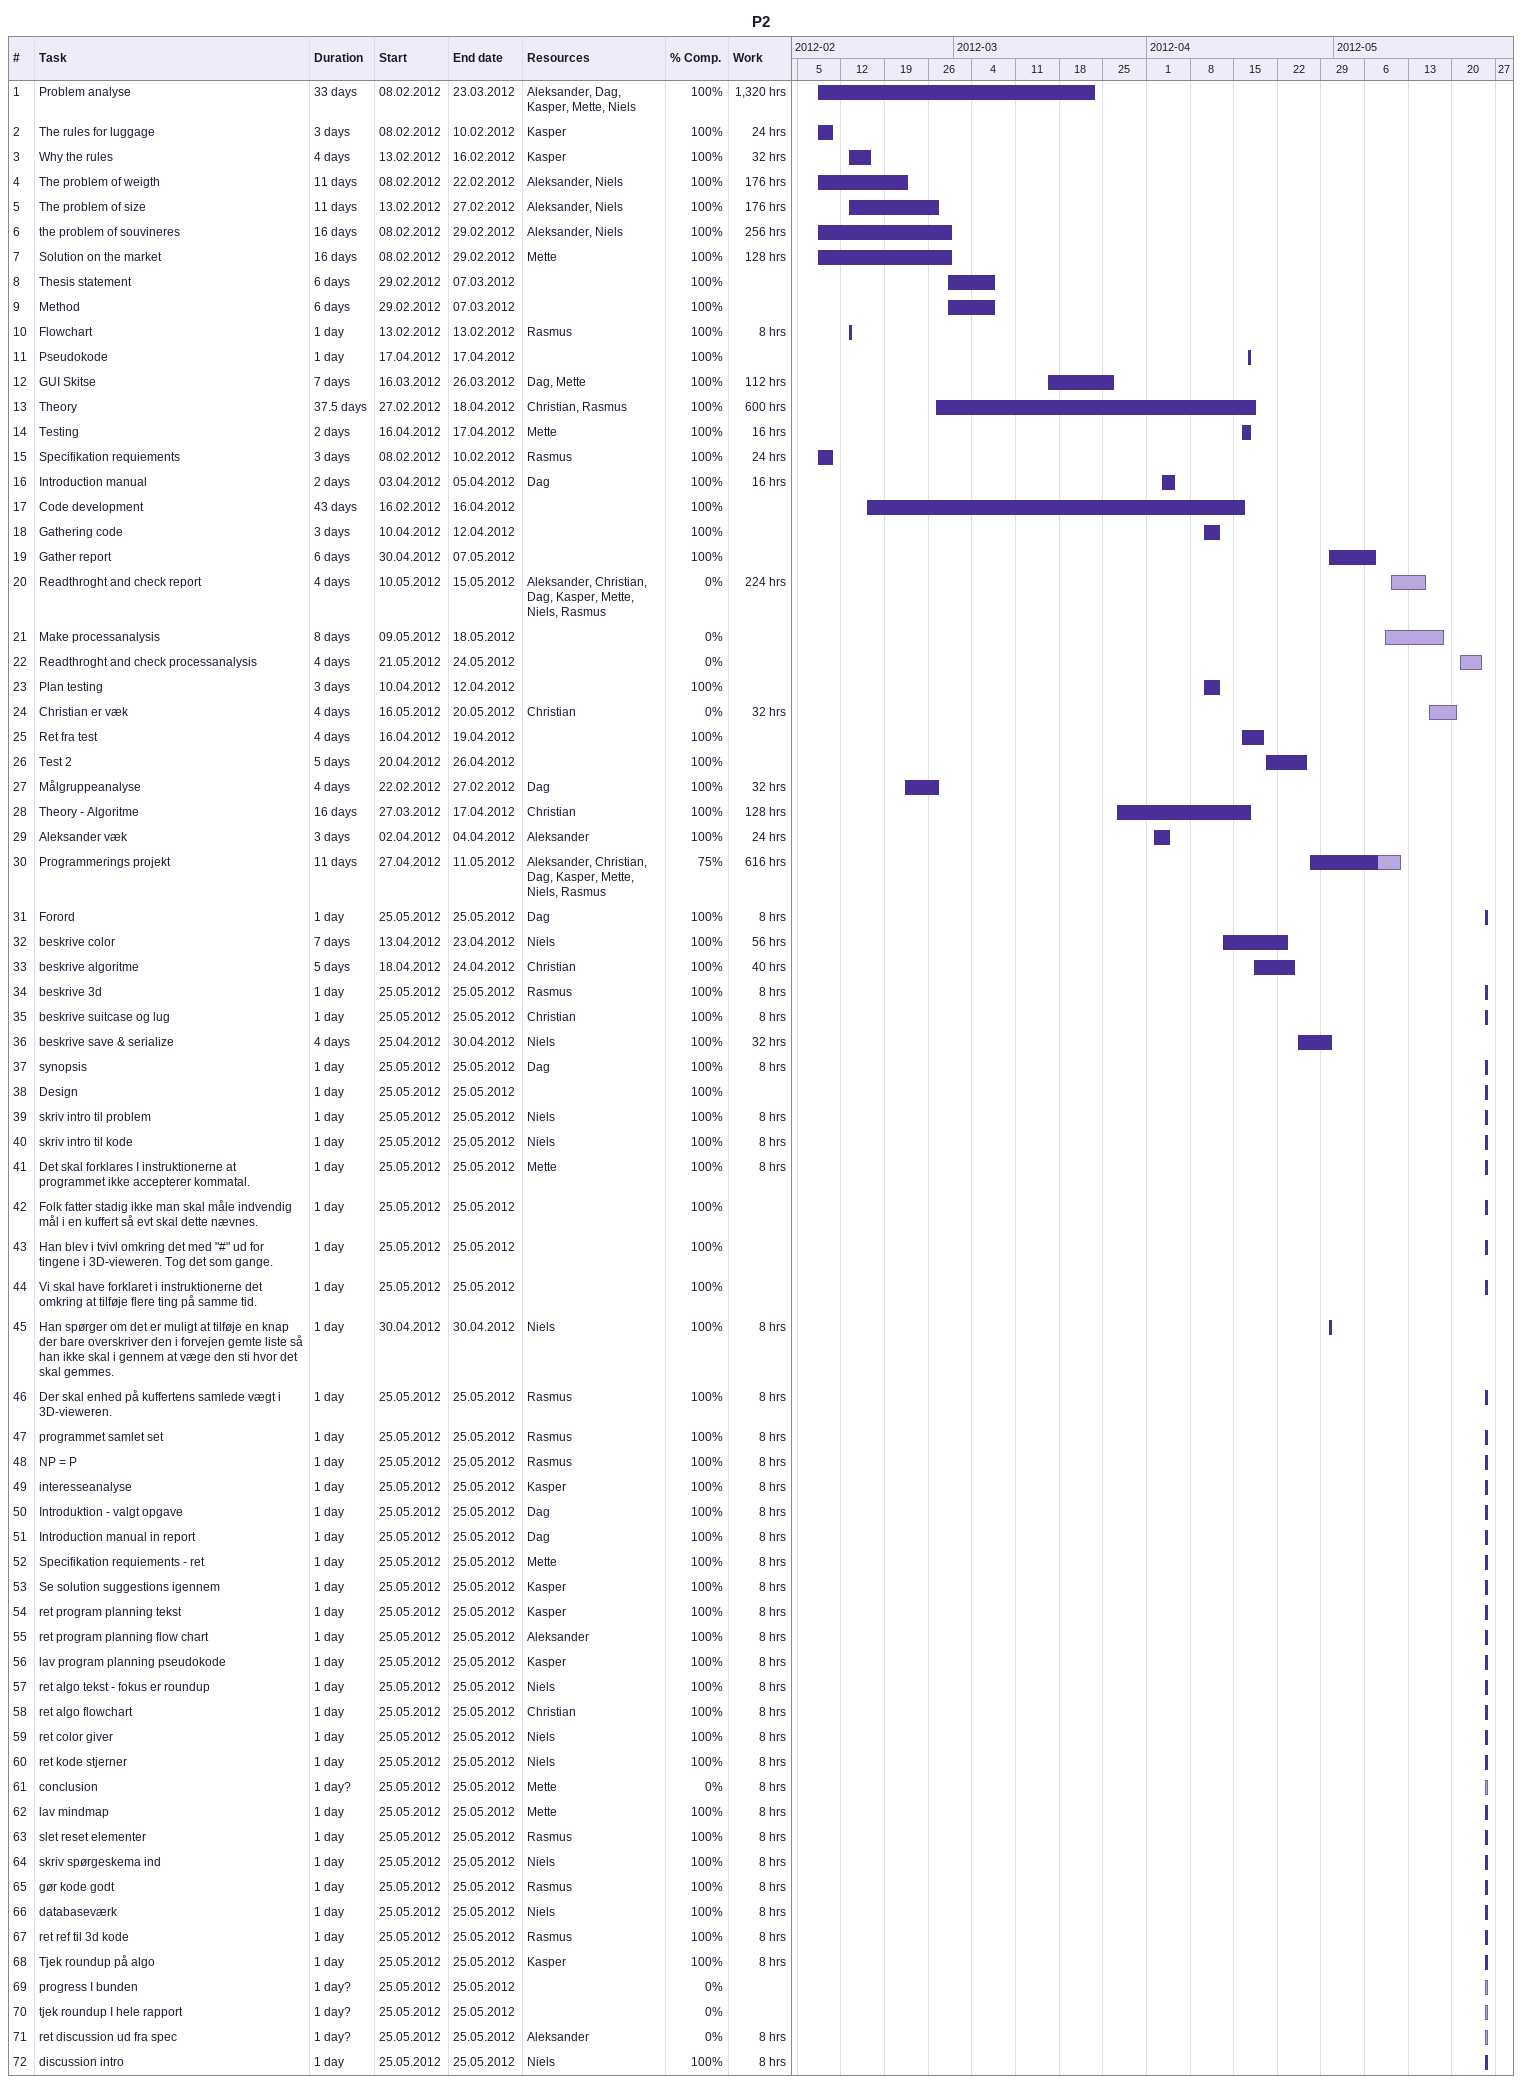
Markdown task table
P2

| ID | Task | Duration | Start | Finish | Resources | % complete | Work (h) |
|---|---|---|---|---|---|---|---|
| 1 | Problem analyse | 33d | 2012-02-08 | 2012-03-23 | Aleksander, Dag, Kasper, Mette, Niels | 100 | 1320 |
| 2 | The rules for luggage | 3d | 2012-02-08 | 2012-02-10 | Kasper | 100 | 24 |
| 3 | Why the rules | 4d | 2012-02-13 | 2012-02-16 | Kasper | 100 | 32 |
| 4 | The problem of weigth | 11d | 2012-02-08 | 2012-02-22 | Aleksander, Niels | 100 | 176 |
| 5 | The problem of size | 11d | 2012-02-13 | 2012-02-27 | Aleksander, Niels | 100 | 176 |
| 6 | the problem of souvineres | 16d | 2012-02-08 | 2012-02-29 | Aleksander, Niels | 100 | 256 |
| 7 | Solution on the market | 16d | 2012-02-08 | 2012-02-29 | Mette | 100 | 128 |
| 8 | Thesis statement | 6d | 2012-02-29 | 2012-03-07 |  | 100 |  |
| 9 | Method | 6d | 2012-02-29 | 2012-03-07 |  | 100 |  |
| 10 | Flowchart | 1d | 2012-02-13 | 2012-02-13 | Rasmus | 100 | 8 |
| 11 | Pseudokode | 1d | 2012-04-17 | 2012-04-17 |  | 100 |  |
| 12 | GUI Skitse | 7d | 2012-03-16 | 2012-03-26 | Dag, Mette | 100 | 112 |
| 13 | Theory | 37.5d | 2012-02-27 | 2012-04-18 | Christian, Rasmus | 100 | 600 |
| 14 | Testing | 2d | 2012-04-16 | 2012-04-17 | Mette | 100 | 16 |
| 15 | Specifikation requiements | 3d | 2012-02-08 | 2012-02-10 | Rasmus | 100 | 24 |
| 16 | Introduction manual | 2d | 2012-04-03 | 2012-04-05 | Dag | 100 | 16 |
| 17 | Code development | 43d | 2012-02-16 | 2012-04-16 |  | 100 |  |
| 18 | Gathering code | 3d | 2012-04-10 | 2012-04-12 |  | 100 |  |
| 19 | Gather report | 6d | 2012-04-30 | 2012-05-07 |  | 100 |  |
| 20 | Readthroght and check report | 4d | 2012-05-10 | 2012-05-15 | Aleksander, Christian, Dag, Kasper, Mette, Niels, Rasmus | 0 | 224 |
| 21 | Make processanalysis | 8d | 2012-05-09 | 2012-05-18 |  | 0 |  |
| 22 | Readthroght and check processanalysis | 4d | 2012-05-21 | 2012-05-24 |  | 0 |  |
| 23 | Plan testing | 3d | 2012-04-10 | 2012-04-12 |  | 100 |  |
| 24 | Christian er væk | 4d | 2012-05-16 | 2012-05-20 | Christian | 0 | 32 |
| 25 | Ret fra test | 4d | 2012-04-16 | 2012-04-19 |  | 100 |  |
| 26 | Test 2 | 5d | 2012-04-20 | 2012-04-26 |  | 100 |  |
| 27 | Målgruppeanalyse | 4d | 2012-02-22 | 2012-02-27 | Dag | 100 | 32 |
| 28 | Theory - Algoritme | 16d | 2012-03-27 | 2012-04-17 | Christian | 100 | 128 |
| 29 | Aleksander væk | 3d | 2012-04-02 | 2012-04-04 | Aleksander | 100 | 24 |
| 30 | Programmerings projekt | 11d | 2012-04-27 | 2012-05-11 | Aleksander, Christian, Dag, Kasper, Mette, Niels, Rasmus | 75 | 616 |
| 31 | Forord | 1d | 2012-05-25 | 2012-05-25 | Dag | 100 | 8 |
| 32 | beskrive color | 7d | 2012-04-13 | 2012-04-23 | Niels | 100 | 56 |
| 33 | beskrive algoritme | 5d | 2012-04-18 | 2012-04-24 | Christian | 100 | 40 |
| 34 | beskrive 3d | 1d | 2012-05-25 | 2012-05-25 | Rasmus | 100 | 8 |
| 35 | beskrive suitcase og lug | 1d | 2012-05-25 | 2012-05-25 | Christian | 100 | 8 |
| 36 | beskrive save & serialize | 4d | 2012-04-25 | 2012-04-30 | Niels | 100 | 32 |
| 37 | synopsis | 1d | 2012-05-25 | 2012-05-25 | Dag | 100 | 8 |
| 38 | Design | 1d | 2012-05-25 | 2012-05-25 |  | 100 |  |
| 39 | skriv intro til problem | 1d | 2012-05-25 | 2012-05-25 | Niels | 100 | 8 |
| 40 | skriv intro til kode | 1d | 2012-05-25 | 2012-05-25 | Niels | 100 | 8 |
| 41 | Det skal forklares I instruktionerne at programmet ikke accepterer kommatal. | 1d | 2012-05-25 | 2012-05-25 | Mette | 100 | 8 |
| 42 | Folk fatter stadig ikke man skal måle indvendig mål i en kuffert så evt skal dette nævnes. | 1d | 2012-05-25 | 2012-05-25 |  | 100 |  |
| 43 | Han blev i tvivl omkring det med "#" ud for tingene i 3D-vieweren. Tog det som gange. | 1d | 2012-05-25 | 2012-05-25 |  | 100 |  |
| 44 | Vi skal have forklaret i instruktionerne det omkring at tilføje flere ting på samme tid. | 1d | 2012-05-25 | 2012-05-25 |  | 100 |  |
| 45 | Han spørger om det er muligt at tilføje en knap der bare overskriver den i forvejen gemte liste så han ikke skal i gennem at væge den sti hvor det skal gemmes. | 1d | 2012-04-30 | 2012-04-30 | Niels | 100 | 8 |
| 46 | Der skal enhed på kuffertens samlede vægt i 3D-vieweren. | 1d | 2012-05-25 | 2012-05-25 | Rasmus | 100 | 8 |
| 47 | programmet samlet set | 1d | 2012-05-25 | 2012-05-25 | Rasmus | 100 | 8 |
| 48 | NP = P | 1d | 2012-05-25 | 2012-05-25 | Rasmus | 100 | 8 |
| 49 | interesseanalyse | 1d | 2012-05-25 | 2012-05-25 | Kasper | 100 | 8 |
| 50 | Introduktion - valgt opgave | 1d | 2012-05-25 | 2012-05-25 | Dag | 100 | 8 |
| 51 | Introduction manual in report | 1d | 2012-05-25 | 2012-05-25 | Dag | 100 | 8 |
| 52 | Specifikation requiements - ret | 1d | 2012-05-25 | 2012-05-25 | Mette | 100 | 8 |
| 53 | Se solution suggestions igennem | 1d | 2012-05-25 | 2012-05-25 | Kasper | 100 | 8 |
| 54 | ret program planning tekst | 1d | 2012-05-25 | 2012-05-25 | Kasper | 100 | 8 |
| 55 | ret program planning flow chart | 1d | 2012-05-25 | 2012-05-25 | Aleksander | 100 | 8 |
| 56 | lav program planning pseudokode | 1d | 2012-05-25 | 2012-05-25 | Kasper | 100 | 8 |
| 57 | ret algo tekst - fokus er roundup | 1d | 2012-05-25 | 2012-05-25 | Niels | 100 | 8 |
| 58 | ret algo flowchart | 1d | 2012-05-25 | 2012-05-25 | Christian | 100 | 8 |
| 59 | ret color giver | 1d | 2012-05-25 | 2012-05-25 | Niels | 100 | 8 |
| 60 | ret kode stjerner | 1d | 2012-05-25 | 2012-05-25 | Niels | 100 | 8 |
| 61 | conclusion | 1d? | 2012-05-25 | 2012-05-25 | Mette | 0 | 8 |
| 62 | lav mindmap | 1d | 2012-05-25 | 2012-05-25 | Mette | 100 | 8 |
| 63 | slet reset elementer | 1d | 2012-05-25 | 2012-05-25 | Rasmus | 100 | 8 |
| 64 | skriv spørgeskema ind | 1d | 2012-05-25 | 2012-05-25 | Niels | 100 | 8 |
| 65 | gør kode godt | 1d | 2012-05-25 | 2012-05-25 | Rasmus | 100 | 8 |
| 66 | databaseværk | 1d | 2012-05-25 | 2012-05-25 | Niels | 100 | 8 |
| 67 | ret ref til 3d kode | 1d | 2012-05-25 | 2012-05-25 | Rasmus | 100 | 8 |
| 68 | Tjek roundup på algo | 1d | 2012-05-25 | 2012-05-25 | Kasper | 100 | 8 |
| 69 | progress I bunden | 1d? | 2012-05-25 | 2012-05-25 |  | 0 |  |
| 70 | tjek roundup I hele rapport | 1d? | 2012-05-25 | 2012-05-25 |  | 0 |  |
| 71 | ret discussion ud fra spec | 1d? | 2012-05-25 | 2012-05-25 | Aleksander | 0 | 8 |
| 72 | discussion intro | 1d | 2012-05-25 | 2012-05-25 | Niels | 100 | 8 |
